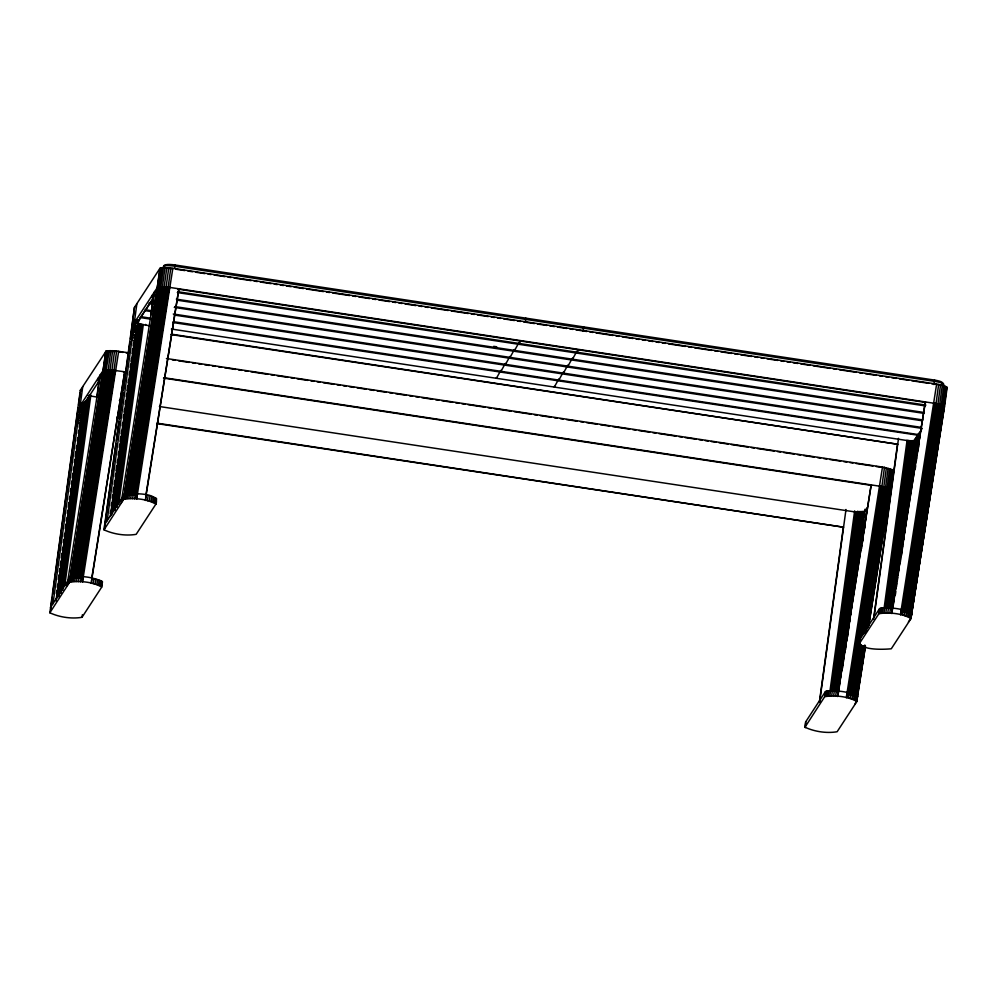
<?xml version="1.0" encoding="UTF-8"?>
<svg xmlns="http://www.w3.org/2000/svg" width="997" height="997" viewBox="0 0 997 997"><rect width="100%" height="100%" fill="white"/><g stroke="black" fill="none" stroke-linecap="round" stroke-linejoin="round"><path stroke-width="1.5" d="M126.831 372.08L110.031 369.825L103.09 370.585L80.121 405.754L79.972 410.079L82.514 410.465L82.676 406.14L82.277 409.057M864.661 529.008L864.823 524.684M96.834 397.728L98.603 382.91L98.055 378.299M150.983 314.778L152.765 299.947L152.205 295.336M145.624 324.424L145.649 325.134L150.186 325.82M496.394 377.589L496.419 378.287L500.793 370.386M500.943 370.622L500.968 371.32L505.342 363.419M505.491 363.656L505.504 364.354L509.891 356.452M510.04 356.689L510.053 357.387L514.44 349.486M514.589 349.71L514.602 350.421L518.988 342.519M519.138 342.744L519.15 343.454L520.758 340.999M554.282 386.362L554.307 387.06L558.681 379.159M558.831 379.396L558.856 380.094L563.23 372.193M563.38 372.429L563.405 373.127L567.779 365.226M567.929 365.463L567.954 366.161L572.328 358.259M572.477 358.484L572.502 359.194L576.877 351.293M577.026 351.517L577.051 352.228L578.659 349.773M49.85 612.781L69.603 582.223C79.847 580.603 93.095 581.899 101.719 587.096L82.016 617.293C71.61 619.087 59.396 617.243 49.85 612.781L80.308 390.313L106.106 351.094L114.593 350.782L129.46 352.901M102.417 582.049C93.793 576.852 80.533 575.556 70.288 577.176L50.585 607.372L51.296 608.432M104 529.818L123.753 499.273C133.997 497.64 147.257 498.936 155.881 504.133L136.165 534.33C125.759 536.124 113.558 534.28 104 529.818L134.47 307.35L159.869 268.442L161.003 267.894L172.842 268.305L936.632 384.069L943.872 385.652L947.113 387.758M155.881 504.133C160.903 492.02 131.567 493.465 124.451 494.225L104.735 524.422L104.498 528.958M804.978 727.224L824.718 696.666C834.975 695.046 848.223 696.342 856.847 701.539L837.131 731.736C826.737 733.53 814.524 731.686 804.978 727.224L805.701 721.816L825.416 691.619C835.66 689.999 848.908 691.295 857.532 696.492M805.701 721.816L805.289 727.623M911.732 613.167L910.996 618.576L891.293 648.773C884.165 649.533 854.828 650.979 859.863 638.865L879.566 608.668C889.823 607.036 903.07 608.332 911.694 613.529M859.127 644.261L859.863 638.865M893 470.36L890.333 489.901L893 470.36L884.489 467.369L166.424 358.509M910.996 618.576C902.372 613.379 889.125 612.083 878.88 613.716L859.165 643.912M50.772 608.058L52.243 597.278M52.667 594.2L78.177 407.923M78.601 404.844L80.296 392.519M60.991 537.62L61.415 534.542M71.958 457.561L72.382 454.482M53.015 603.646L82.751 386.574M56.418 593.514L56.841 590.436M57.265 587.358L57.676 584.279M58.312 579.656L58.948 575.032M59.371 571.954L59.795 568.876M60.219 565.798L60.842 561.186M61.266 558.108L61.901 553.485M62.325 550.406L62.749 547.328M63.372 542.704L63.796 539.626M64.219 536.548L64.643 533.47M65.279 528.859L65.902 524.235M66.325 521.157L66.749 518.079M67.385 513.455L67.808 510.377M68.232 507.299L68.855 502.687M69.279 499.597L69.703 496.518M70.338 491.907L70.762 488.829M71.385 484.206L71.809 481.127M72.233 478.049L72.868 473.425M73.292 470.347L73.716 467.269M74.339 462.658L74.763 459.58M75.186 456.501L75.822 451.878M76.246 448.8L76.657 445.721M77.292 441.098L77.716 438.019M78.352 433.408L78.775 430.33M79.187 427.252L79.822 422.628M80.246 419.55L80.67 416.472M55.982 600.954L81.928 411.599M56.605 598.449L83.387 402.938M57.814 597.228L84.595 401.716M59.172 595.994L85.954 400.482M60.867 593.215L87.649 397.691M62.649 590.398L89.431 394.887M64.705 586.012L90.852 395.124M69.603 582.223L70.288 577.176M69.989 581.924L70.687 576.877M70.737 581.687L71.423 576.627M71.796 581.513L72.482 576.465M73.142 581.413L73.84 576.366M103.09 370.585L105.707 351.405M98.603 382.91L100.523 374.511L66.998 585.675L69.528 581.812L106.106 351.094M74.738 581.401L75.436 576.353M104.211 370.037L106.841 350.857M105.283 369.862L107.9 350.682M76.545 581.463L77.23 576.416M109.259 350.595L73.454 577.924M78.489 581.6L79.174 576.553M108.224 369.762L110.854 350.57M80.52 581.812L81.206 576.764M110.031 369.825L112.649 350.632M82.577 582.098L83.262 577.051M111.976 369.962L114.593 350.782M114.007 370.174L116.624 350.994M82.016 617.293L82.352 614.763M82.788 580.08L118.68 351.268M91.238 583.407L91.936 578.36M93.257 583.744L93.955 578.696M95.176 584.13L95.874 579.083M116.101 443.503L104.922 525.095L104.735 524.422M116.524 440.425L119.054 421.943M119.478 418.865L123.055 392.693M123.478 389.615L130.021 341.896M130.445 338.818L134.47 307.35M96.933 584.554L97.631 579.506M112.823 471.593L113.247 468.515M107.165 520.683L136.901 303.611M98.491 585.002L99.177 579.955M99.775 585.451L100.473 580.404M110.144 513.629L110.567 510.551M111.203 505.94L111.627 502.849M112.262 498.238L112.673 495.16M113.097 492.082L113.733 487.458M114.156 484.38L114.58 481.302M115.216 476.678L115.627 473.6M116.051 470.522L116.686 465.911M117.11 462.832L117.534 459.754M118.157 455.131L118.581 452.052M119.216 447.429L119.64 444.35M120.064 441.272L120.699 436.661M121.111 433.583L121.534 430.505M122.17 425.881L122.594 422.803M123.229 418.179L123.64 415.101M124.064 412.023L124.488 408.944M125.124 404.333L125.547 401.243M126.17 396.632L126.594 393.553M127.018 390.475L127.653 385.851M128.077 382.773L128.501 379.695M129.124 375.071L129.548 371.993M130.183 367.382L130.607 364.304M131.031 361.226L131.454 358.147M132.078 353.524L132.713 348.9M133.137 345.822L133.561 342.744M134.184 338.133L134.607 335.054M135.031 331.976L135.455 328.898M100.772 585.9L101.47 580.852M110.355 516.458L136.502 325.558M110.754 515.486L136.701 326.131M101.445 586.336L102.13 581.288M101.719 587.096L102.454 581.687M111.963 514.265L138.321 321.832M113.533 511.498L139.256 323.676M115.016 510.252L140.54 323.975M116.799 507.436L141.898 324.237M118.643 504.594L143.319 324.474M123.753 499.273L124.451 494.225M124.151 498.961L124.837 493.914M124.887 498.724L125.572 493.677M125.946 498.55L126.644 493.503M127.292 498.463L127.99 493.415M136.676 327.515L134.121 327.053L131.878 340.289L134.433 340.675L138.72 320.286L136.178 319.9L134.121 327.128L134.271 322.804L157.239 287.622L159.869 268.442M157.239 287.622L160.255 268.143M128.9 498.438L129.585 493.39M157.638 287.323L158.373 287.074L161.003 267.894M158.373 287.074L159.433 286.912L162.062 267.732M130.694 498.5L131.392 493.453M159.433 286.912L160.779 286.812L163.408 267.632M132.638 498.65L133.336 493.602M160.779 286.812L162.386 286.8L165.004 267.62M134.67 498.861L135.368 493.814M162.386 286.8L164.181 286.862L166.811 267.682M136.726 499.136L137.412 494.088M164.181 286.862L166.125 286.999L168.755 267.819M166.125 286.999L168.157 287.211L170.786 268.031M136.938 497.117L172.842 268.305M174.687 268.392L175.073 264.99A8.799 1.533 7.8 0 0 165.427 265.065A1.558 1.52 33.1 0 0 163.695 266.349L162.15 268.716M145.4 500.457L146.085 495.397M147.406 500.793L148.104 495.746M149.326 501.179L150.024 496.12M151.095 501.591L151.781 496.543M152.641 502.039L153.326 496.992M153.937 502.488L154.622 497.441M154.921 502.949L155.619 497.902M155.594 503.373L156.28 498.326M155.918 503.784L156.604 498.724M525.344 322.33L525.843 318.155M583.245 331.104L583.681 326.904M819.347 702.411L843.387 526.915M819.621 702L845.992 509.492M824.718 696.666L825.416 691.619M825.117 696.367L825.815 691.32M825.852 696.13L826.55 691.083M826.924 695.956L827.61 690.909M828.27 695.856L828.956 690.809M829.978 690.996L854.653 510.875M829.865 695.844L830.563 690.796M831.423 691.195L855.887 512.62M831.672 695.906L832.358 690.859M832.856 691.357L857.532 511.237M833.617 696.043L858.916 511.349M835.561 691.532L860.224 511.411M835.636 696.255L836.333 691.208M836.745 691.544L861.42 511.424M837.592 693.04L862.48 511.386M837.692 696.542L838.39 691.494M838.477 692.965L838.901 689.887M839.312 686.796L863.352 511.299M842.54 668.189L842.964 665.111M843.387 662.033L863.838 512.707M845.556 649.546L845.979 646.467M846.615 641.844L864.536 510.987M847.512 637.008L847.924 633.93M848.347 630.852L865.01 509.23M861.545 548.612L861.969 545.521M862.393 542.443L862.829 539.252M863.228 536.349L867.041 508.458M846.366 697.85L847.051 692.803M848.385 698.187L849.07 693.139M850.304 698.573L850.989 693.526M846.578 695.831L882.482 467.032M859.451 644.673L859.962 640.884M852.061 698.997L852.759 693.949M890.371 489.539L881.871 486.548L884.489 467.369M853.606 699.445L854.304 694.398M883.791 486.935L886.408 467.755M854.903 699.894L855.6 694.847M855.9 700.343L856.585 695.295M885.548 487.359L888.177 468.166M856.56 700.779L857.258 695.732M856.847 701.539L857.582 696.13M887.093 487.795L889.723 468.615M888.389 488.256L891.019 469.076M889.386 488.704L892.016 469.525M892.676 469.948L868.175 626.926M873.497 619.449L897.537 443.952M873.983 617.504L898.521 438.344M878.88 613.716L879.566 608.668M879.267 613.404L879.965 608.357M880.015 613.167L880.7 608.12M881.074 612.993L881.759 607.946M882.42 612.906L883.118 607.858M884.127 608.033L907.108 440.238M884.027 612.881L884.713 607.834M885.573 608.232L908.566 440.437M885.822 612.943L886.507 607.896M887.006 608.394L909.999 440.587M887.766 613.093L911.383 440.699M889.71 608.569L912.691 440.761M889.798 613.305L890.483 608.257M890.907 608.581L913.888 440.774M891.954 608.544L915.146 439.203M891.854 613.579L892.539 608.531M893.262 605.378L916.243 437.583M895.431 594.474L895.854 591.395M896.477 586.772L896.901 583.694M897.325 580.615L897.749 577.537M898.172 574.459L917.153 435.901M900.341 561.972L900.765 558.893M901.188 555.803L917.639 435.726M901.45 555.591L901.874 552.512M902.297 549.434L902.721 546.356M903.132 543.278L917.901 435.515M915.271 468.727L915.695 465.649M916.33 461.025L916.754 457.947M917.178 454.869L920.181 432.872M900.515 614.9L901.213 609.852M933.965 384.555L934.501 380.081L175.073 264.99M902.534 615.236L903.232 610.189M904.453 615.623L905.151 610.575M900.727 612.881L936.632 384.069M906.211 616.034L906.909 610.987M947.15 387.397L944.483 406.938L942.539 405.293L936.021 403.586L938.651 384.406M907.769 616.482L908.454 611.435M937.94 403.972L940.57 384.792M909.052 616.944L909.75 611.884M910.049 617.392L910.747 612.345M939.697 404.396L942.327 385.216M910.722 617.816L911.408 612.769M943.224 386.686L943.523 384.53A1.558 1.52 33.1 0 0 942.202 382.786A8.799 1.533 7.8 0 0 934.451 380.069L934.501 380.081M941.255 404.844L943.872 385.652M942.539 405.293L945.168 386.113M943.536 405.742L946.165 386.562M944.209 406.178L946.826 386.998M82.514 410.465L84.571 403.237L82.016 402.85L77.729 423.251L80.271 423.638L82.527 410.39M862.43 542.169L862.816 539.402M80.308 390.313L81.031 391.372M50.585 607.372L51.532 608.569M69.528 581.812L103.289 370.423M70.176 581.388L103.688 370.236L116.063 370.448M70.625 581.263L104.186 370.099M71.821 578.073L104.847 369.974M72.656 577.973L105.694 369.875M74.538 577.899L107.564 369.8M75.722 577.899L108.748 369.8M76.757 577.936L109.782 369.837M78.09 578.023L111.128 369.924M79.486 578.135L112.511 370.037M80.645 578.248L113.67 370.149M81.841 579.942L115.116 370.323M91.662 578.759L124.725 371.756L91.45 581.388M152.765 299.947L154.672 291.548L121.16 502.712L123.678 498.849L157.202 287.684L158.997 287.011L170.213 287.485L934.002 403.249L942.601 405.38L944.383 406.464L910.922 618.165L908.404 622.028M123.678 498.849L157.439 287.472M157.85 287.273L124.326 498.438L124.974 498.263M124.824 498.301L158.299 287.148M125.722 496.643L158.997 287.011M126.818 495.011L159.844 286.912M127.604 494.961L160.642 286.862M128.688 494.936L161.726 286.837M129.872 494.948L162.91 286.849M130.906 494.986L163.944 286.887M132.252 495.06L165.278 286.962M133.635 495.173L166.673 287.074M134.794 495.285L167.832 287.186M135.991 496.992L169.266 287.36M146.048 494.275L178.887 288.806L145.599 498.438M838.116 691.893L871.179 484.891L837.904 694.523M847.512 695.993L880.787 486.362L163.795 377.689M849.132 694.71L882.171 486.611L880.787 486.362M850.217 694.934L883.255 486.835L882.171 486.611M851.488 695.233L884.526 487.134L883.255 486.835M852.684 695.532L860.698 645.047M862.156 635.862L885.722 487.433L884.526 487.134M853.569 695.794L861.595 645.296M863.29 634.591L886.607 487.695L885.722 487.433M854.554 696.105L862.567 645.62M864.511 633.382L887.592 488.007L886.607 487.695M855.414 696.429L863.427 645.944M865.608 632.173L888.452 488.331L887.592 488.007M855.999 696.691L864.013 646.193M866.443 630.902L888.452 488.331M856.398 700.28L864.835 644.984M867.502 628.147L889.037 488.592M856.996 697.302L865.01 646.816M856.971 699.071L865.234 647.041M868.624 625.63L890.246 489.44L889.611 488.904M855.09 703.695L856.834 700.866L865.508 646.031M868.674 626.141L890.284 489.963M892.265 608.93L925.341 401.928L892.066 611.56M901.662 613.03L934.937 403.399M903.282 611.759L936.32 403.66M904.379 611.984L937.404 403.885M905.65 612.27L938.676 404.171M906.834 612.582L939.872 404.483M907.731 612.831L940.757 404.732M908.716 613.155L941.741 405.056M909.563 613.479L942.601 405.38M910.149 613.741L943.187 405.629M910.735 614.04L943.76 405.941M944.184 406.253L910.922 618.165M910.984 617.916L944.446 407M918.063 434.044L914.66 440.126A8.799 1.533 7.8 0 1 905.077 440.225L171.372 329.035M141.225 316.71L137.898 322.405A1.558 1.52 33.1 0 1 137.324 322.205M145.774 309.731L141.088 316.734M150.323 302.776L146.023 309.618M918.349 448.363L918.823 445.971M164.916 265.85L165.427 265.065M83.299 405.181L98.828 381.39M136.826 323.19L152.99 298.427M152.628 299.848L150.572 302.652M941.691 383.571L942.202 382.786M942.501 386.113L943.523 384.53A10.344 1.795 7.8 0 0 934.413 381.328L174.974 266.236A10.344 1.795 7.8 0 0 163.695 266.349M867.103 508.021L863.913 512.146L854.516 511.86L159.408 406.514M921.639 429.458L918.299 434.567L173.279 321.657M914.66 440.126A1.558 1.52 33.1 0 0 916.405 438.842L919.496 434.119L918.86 433.782M918.05 435.228L172.743 322.492M918.225 435.278L917.751 435.402A1.558 1.52 33.1 0 0 919.496 434.119M109.147 351.355L116.811 351.467M166.437 268.181L172.568 268.729M918.686 434.592L918.299 434.567A1.558 1.52 33.1 0 0 920.032 433.284L918.736 433.359M168.157 287.211L170.213 287.497M175.646 269.19L184.881 270.598M187.972 271.059L192.583 271.757M195.661 272.231L204.908 273.627M207.987 274.088L211.065 274.561M214.143 275.022L224.923 276.655M228.001 277.129L231.08 277.59M234.158 278.063L251.107 280.631M254.185 281.092L257.263 281.565M260.342 282.026L271.122 283.659M274.2 284.133L277.278 284.594M280.356 285.067L283.435 285.528M286.525 286.002L291.136 286.7M294.215 287.161L303.462 288.569M306.54 289.03L323.477 291.598M326.555 292.059L329.633 292.532M332.711 292.993L349.66 295.561M352.739 296.034L355.817 296.495M358.895 296.969L369.675 298.601M372.753 299.063L375.832 299.536M378.91 299.997L389.69 301.63M392.768 302.103L395.859 302.565M398.937 303.038L402.015 303.499M405.094 303.96L415.874 305.605M418.952 306.067L422.03 306.528M425.108 307.001L428.187 307.462M431.277 307.936L448.214 310.503M451.292 310.964L468.229 313.532M471.307 314.005L474.385 314.466M477.463 314.94L488.243 316.572M491.322 317.034L494.412 317.507M497.491 317.968L500.569 318.442M503.647 318.903L514.427 320.536M517.505 321.009L520.584 321.47M523.662 321.931L534.442 323.576M537.52 324.037L546.767 325.433M549.846 325.907L554.469 326.605M557.547 327.066L566.782 328.474M569.86 328.935L572.939 329.409M576.017 329.87L586.797 331.502M589.875 331.976L592.966 332.437M596.044 332.911L612.981 335.478M616.059 335.939L619.137 336.4M622.215 336.874L632.995 338.506M636.074 338.968L639.164 339.441M642.242 339.902L645.321 340.376M648.399 340.837L653.023 341.535M656.101 342.008L659.179 342.47M662.257 342.943L665.335 343.404M668.414 343.878L685.35 346.445M688.441 346.906L691.519 347.38M694.597 347.841L711.534 350.408M714.612 350.882L717.69 351.343M720.769 351.804L731.549 353.449M734.627 353.91L737.718 354.371M740.796 354.845L751.576 356.477M754.654 356.938L757.732 357.412M760.811 357.873L763.889 358.347M766.967 358.808L777.747 360.44M780.825 360.914L783.904 361.375M786.994 361.849L790.073 362.31M793.151 362.783L797.762 363.481M800.853 363.942L810.087 365.351M813.166 365.812L830.102 368.379M833.18 368.84L836.271 369.314M839.349 369.775L856.286 372.342M859.364 372.816L862.442 373.277M865.521 373.75L876.301 375.383M879.379 375.844L882.457 376.318M885.548 376.779L888.626 377.252M891.704 377.713L896.328 378.411M899.406 378.885L908.641 380.281M911.719 380.754L928.656 383.322M931.734 383.783L934.825 384.244M177.64 289.08L926.039 402.501M177.865 291.722L925.901 405.094M177.316 292.557L925.366 405.929M493.702 346.345L496.73 346.806M176.344 299.15L924.381 412.521M177.304 300.209L923.833 413.356M153.65 303.375L150.173 302.801M174.811 306.578L922.848 419.949M153.102 304.197L150.073 303.749A1.558 1.52 33.1 0 1 149.064 303.138M174.276 307.412L922.312 420.784M152.117 310.802L145.624 309.768M173.291 314.005L921.328 427.377M151.581 311.625L145.537 310.703A1.558 1.52 33.1 0 1 145.138 310.603M174.263 315.064L922.3 428.436M150.597 318.217L140.976 316.685M151.569 319.277L140.988 317.682A1.558 1.52 33.1 0 1 140.241 317.358M135.841 320.573L138.396 320.959M135.467 321.657L138.022 322.043M135.044 323.14L137.598 323.527M134.595 324.972L137.15 325.358M171.272 334.145L897.711 444.251L170.998 334.568M133.648 329.446L136.203 329.833M133.174 332.026L135.717 332.412M132.713 334.743L135.268 335.129M132.277 337.509L134.832 337.896M118.419 351.679L123.03 352.39M126.108 352.851L129.199 353.324M172.307 359.855L175.385 360.316M178.475 360.789L189.256 362.422M192.334 362.883L195.412 363.357M198.49 363.818L201.568 364.291M204.647 364.752L209.27 365.45M212.349 365.924L215.427 366.385M218.505 366.859L221.583 367.32M224.661 367.793L235.442 369.426M238.532 369.887L241.61 370.361M244.689 370.822L247.767 371.283M250.845 371.756L267.782 374.324M270.86 374.785L273.938 375.258M277.029 375.719L287.809 377.352M290.887 377.826L293.965 378.287M297.044 378.76L307.824 380.393M310.902 380.854L313.98 381.328M317.058 381.789L320.137 382.262M323.215 382.723L333.995 384.356M337.086 384.83L340.164 385.291M343.242 385.764L346.32 386.225M349.399 386.686L354.022 387.397M357.1 387.858L366.335 389.254M369.413 389.727L374.037 390.425M377.115 390.899L386.362 392.295M389.441 392.756L392.519 393.229M395.597 393.69L406.377 395.323M409.455 395.797L412.534 396.258M415.612 396.731L418.69 397.192M421.781 397.666L432.548 399.298M435.639 399.76L438.717 400.233M441.796 400.694L452.576 402.327M455.654 402.8L458.732 403.262M461.81 403.723L464.889 404.196M467.967 404.657L484.916 407.225M487.994 407.698L491.072 408.159M494.151 408.633L511.087 411.2M514.165 411.661L531.102 414.229M534.193 414.702L537.271 415.163M540.349 415.637L551.129 417.269M554.207 417.731L557.286 418.204M560.364 418.665L563.442 419.126M566.52 419.6L577.3 421.233M580.391 421.694L583.469 422.167M586.548 422.628L597.328 424.261M600.406 424.734L609.641 426.13M612.719 426.604L629.668 429.171M632.746 429.632L635.824 430.106M638.903 430.567L649.683 432.2M652.761 432.673L655.839 433.134M658.917 433.595L675.854 436.163M678.945 436.636L682.023 437.097M685.101 437.571L695.881 439.203M698.959 439.665L702.038 440.138M705.116 440.599L708.194 441.073M711.272 441.534L715.896 442.232M718.974 442.705L728.221 444.101M731.299 444.575L748.236 447.142M751.314 447.603L754.393 448.077M757.471 448.538L774.407 451.105M777.498 451.566L780.576 452.04M783.654 452.501L794.435 454.134M797.513 454.607L800.591 455.068M803.669 455.542L814.449 457.174M817.528 457.635L820.606 458.109M823.684 458.57L826.775 459.044M829.853 459.505L840.633 461.137M843.711 461.611L846.789 462.072M849.868 462.546L852.946 463.007M856.024 463.48L872.961 466.035M876.051 466.509L880.663 467.207M123.491 372.031L126.569 372.504M163.52 378.1L871.877 485.452M96.497 396.98L87.935 395.597M119.391 400.445L122.469 400.919M81.692 403.523L84.246 403.91M81.318 404.62L83.86 405.006M80.894 406.103L83.449 406.489M80.445 407.935L82.988 408.321M117.11 417.107L120.188 417.569M157.127 423.177L843.562 527.201L156.865 423.588M116.848 417.519L119.927 417.992M79.498 412.397L82.041 412.783M79.025 414.989L81.567 415.375M78.564 417.693L81.106 418.079M78.127 420.472L80.67 420.859M934.002 403.249L936.021 403.586M879.853 486.212L881.871 486.548M937.94 384.742L940.819 385.378M883.791 467.705L885.286 468.004M150.073 302.752L150.622 302.914A1.558 1.52 33.1 0 1 149.886 302.59M145.525 309.718L146.073 309.88A1.558 1.52 33.1 0 1 145.338 309.569M887.878 468.69L888.888 469.039M943.037 386.076L943.823 386.437M909.663 616.794L910.548 617.33M141.474 316.585L141.524 316.847A1.558 1.52 33.1 0 1 140.789 316.523M145.649 325.134A8.799 1.533 7.8 0 1 137.898 322.405M916.405 438.842A10.344 1.795 7.8 0 1 914.498 439.465"/></g></svg>
